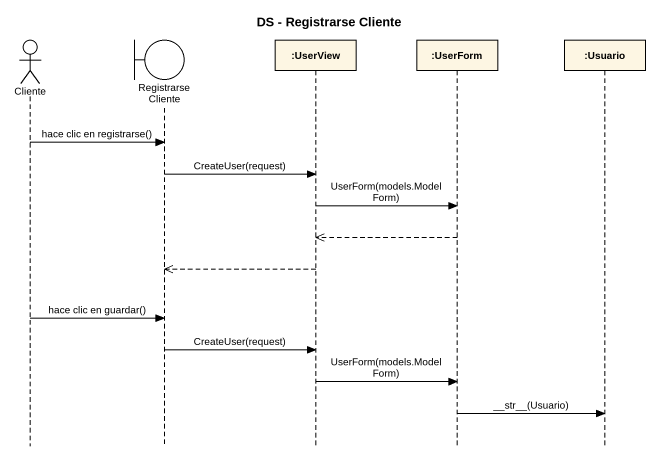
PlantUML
@startuml
title DS - Registrarse Cliente
hide footbox
actor Cliente
boundary "Registrarse Cliente" as Registrarse_Cliente
participant ":UserView" as UserView
participant ":UserForm" as UserForm
participant ":Usuario" as Usuario

Cliente -> Registrarse_Cliente : hace clic en registrarse()
Registrarse_Cliente -> UserView : CreateUser(request)
UserView -> UserForm : UserForm(models.ModelForm)
UserForm -->> UserView
UserView -->> Registrarse_Cliente
Cliente -> Registrarse_Cliente : hace clic en guardar()
Registrarse_Cliente -> UserView : CreateUser(request)
UserView -> UserForm : UserForm(models.ModelForm)
UserForm -> Usuario : ~__str~__(Usuario)
@enduml
